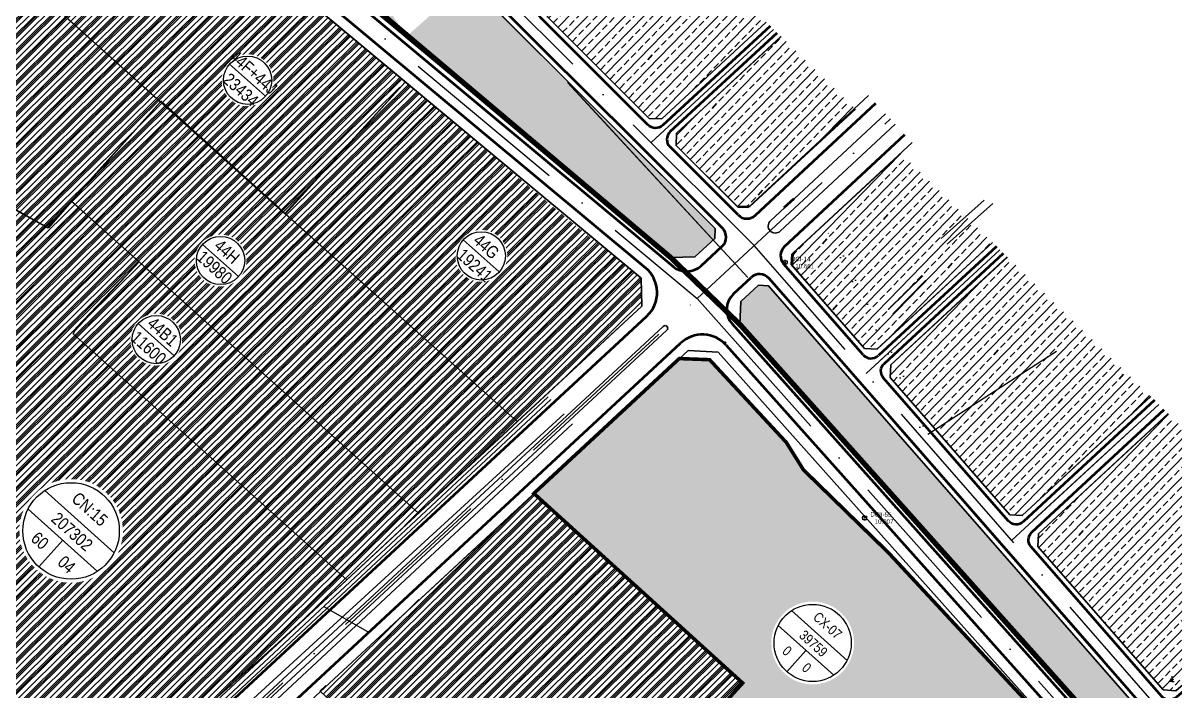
# Model space of a CAD drawing. Extents: x 577299 to 581055, y 2342699 to 2346415.
# Drawn here: x 578498 to 579146, y 2345274 to 2345650 of the extents above; entities that cross this region are included whole.
import ezdxf
from ezdxf.enums import TextEntityAlignment as Align

# ---------------------------------------------------------------- set-up
doc = ezdxf.new("R2010")
doc.units = 0
doc.header["$LTSCALE"] = 10
doc.header["$MEASUREMENT"] = 0
doc.set_wipeout_variables(frame=1)
for name, pattern in [('ACAD_ISO10W100', [18, 12, -3, 0, -3]), ('CENTER', [2, 1.25, -0.25, 0.25, -0.25]), ('DASHDOT', [1, 0.5, -0.25, 0, -0.25]), ('DUONG_MON', [3.5, 0, -1.5, 2]), ('DUONGDUT', [0.1875, 0.125, -0.0625])]:
    doc.linetypes.add(name, pattern=pattern)
for name, color, linetype, lineweight in [('1-hchungcu', 40, 'Continuous', 35), ('bo-chungcu-tt', 30, 'Continuous', 25), ('dqh', 7, 'Continuous', 60), ('HTTim-duong', 190, 'DASHDOT', 9), ('r-g-t-ke', 7, 'Continuous', 20), ('whe', 142, 'Continuous', 35), ('wlong-duong', 40, 'Continuous', 53)]:
    doc.layers.add(name, color=color, linetype=linetype, lineweight=lineweight)
for name, color, linetype in [('BoCo', 103, 'Continuous'), ('CAY-NN', 3, 'Continuous'), ('cayxanh', 74, 'Continuous'), ('DG-MON', 8, 'DUONG_MON'), ('dientich', 11, 'Continuous'), ('HTCN', 192, 'Continuous'), ('HTNghiaDia', 9, 'Continuous'), ('HTRanhTN', 147, 'Continuous'), ('KYHIEU', 2, 'Continuous'), ('Lopduong', 7, 'Continuous'), ('moc', 8, 'Continuous'), ('THUA', 60, 'Continuous'), ('THUAbo', 8, 'Continuous'), ('Tim dg', 6, 'CENTER'), ('TUONG', 8, 'TUONGXAY')]:
    doc.layers.add(name, color=color, linetype=linetype)
doc.styles.add('CHUHOA', font='VHARIALN.TTF')
doc.linetypes.add('BOCAP_XAY', pattern='A,0.75,[147,LTTLL.SHX,S=0.1,R=0,X=0,Y=0],0.75', length=1.5)
doc.linetypes.add('TUONGXAY', pattern='A,2,-0.8,[132,ltypeshp.shx,S=0.8,R=0,X=-0.8,Y=0],-0.8,8', length=11.6)
pattern_1 = [(44.58224145, (-17089.494, 4285.579), (-4.387077064, 4.451522755), []), (44.58224145, (-17090.042, 4286.1354), (-4.387077064, 4.451522755), []), (44.58224145, (-17090.5906, 4286.692), (-4.387077064, 4.451522755), []), (44.58224145, (-17092.236, 4288.361), (-4.387077064, 4.451522755), [])]
pattern_2 = [(225.7776545, (-1471791.123, 1069184.581), (5.374789927, -5.23083485), []), (225.7776545, (-1471788.435, 1069181.966), (5.374789927, -5.23083485), [3.75, -1.875])]
pattern_3 = [(318.21467, (579255.8356, 2345385.644), (1.442672, 1.6143723), [1.25, -1.25]), (18.21467, (579255.8356, 2345385.644), (-0.6767515, 2.0565766), [1.25, -1.25]), (78.21467, (579257.023, 2345386.0348), (-2.1194234, 0.4422043), [1.25, -1.25])]

# ---------------------------------------------------------------- blocks, each defined once
blk = doc.blocks.new('dc-2')
at = {"layer": 'KYHIEU'}
for p, q in [((-0.5, -0.5), (-0.5, 0.5)), ((-0.5, 0.5), (0.5, 0.5)), ((0, 0.5), (0, 0.75)), ((0.5, 0.5), (0.5, -0.5)), ((-0.5, 0), (-0.75, 0)), ((0.5, -0.5), (-0.5, -0.5)), ((0, -0.5), (0, -0.75)), ((0.5, 0), (0.75, 0))]:
    blk.add_line(p, q, dxfattribs=at)
blk.add_point((0, 0), dxfattribs=at)
blk = doc.blocks.new('KH1')
blk.add_wipeout([(-9.82, 12.4), (-7.93, 13.63), (-6.29, 14.44), (-4.99, 14.94), (-3.04, 15.48), (-1.68, 15.72), (0.63, 15.87), (0.63, 15.87), (2.71, 15.75), (4.26, 15.49), (5.93, 15.05), (8.15, 14.17), (9.75, 13.31), (11.43, 12.14), (13.03, 10.71), (14.25, 9.35), (15.37, 7.79), (16.16, 6.43), (17.22, 3.92), (17.76, 1.91), (18.06, -0.17), (18.11, -1.61), (17.9, -4.33), (17.43, -6.45), (16.65, -8.61), (15.72, -10.44), (13.85, -13.06), (12.15, -14.77), (10.19, -16.25), (7.41, -17.72), (5.48, -18.4), (3.56, -18.84), (0.63, -19.09), (-2.13, -18.87), (-3.95, -18.48), (-5.71, -17.9), (-7.11, -17.28), (-8.47, -16.54), (-10.17, -15.36), (-10.17, -15.36), (-12.95, -12.62), (-14.19, -10.88), (-15.36, -8.66), (-16.14, -6.54), (-16.76, -3.35), (-16.76, -1.61), (-16.64, 1.08), (-16.23, 3), (-15.03, 6.15), (-13.34, 8.89), (-12.06, 10.41)])
blk.add_line((16.91, -1.61), (-15.64, -1.61))
blk.add_circle((0.63, -1.61), 16.27)
blk = doc.blocks.new('vfgf')
blk.add_wipeout([(582058.18, 2343877.06), (582061.89, 2343876.51), (582064.83, 2343875.73), (582067.01, 2343874.92), (582070.04, 2343873.45), (582072.01, 2343872.24), (582075.07, 2343869.89), (582075.07, 2343869.89), (582077.53, 2343867.45), (582079.19, 2343865.41), (582080.79, 2343863.02), (582082.6, 2343859.49), (582083.64, 2343856.63), (582084.46, 2343853.32), (582084.89, 2343849.78), (582084.92, 2343846.73), (582084.6, 2343843.54), (582084.08, 2343840.98), (582082.65, 2343836.67), (582081.11, 2343833.56), (582079.19, 2343830.63), (582077.68, 2343828.77), (582074.42, 2343825.6), (582071.5, 2343823.47), (582068.13, 2343821.62), (582064.96, 2343820.36), (582059.73, 2343819.15), (582055.72, 2343818.89), (582051.64, 2343819.19), (582046.54, 2343820.4), (582043.38, 2343821.67), (582040.48, 2343823.24), (582036.56, 2343826.15), (582033.34, 2343829.47), (582031.5, 2343831.97), (582029.93, 2343834.64), (582028.86, 2343836.95), (582027.99, 2343839.37), (582027.16, 2343842.72), (582027.16, 2343842.72), (582026.7, 2343849.21), (582027.06, 2343852.74), (582028.04, 2343856.83), (582029.4, 2343860.32), (582032.14, 2343865), (582034.05, 2343867.18), (582037.16, 2343870.41), (582039.8, 2343872.36), (582044.76, 2343874.98), (582049.89, 2343876.55), (582053.18, 2343877.04)]).dxf.layer = 'KYHIEU'
at = {"layer": 'KYHIEU'}
for p, q in [((582080.12, 2343835.99), (582040.8, 2343870.61)), ((582070.82, 2343825.43), (582031.51, 2343860.05)), ((582051.16, 2343842.74), (582037.89, 2343827.67))]:
    blk.add_line(p, q, dxfattribs=at)
blk.add_circle((582055.81, 2343848.02), 27.12, dxfattribs=at)

msp = doc.modelspace()

# ---------------------------------------------------------------- hatches: boundary and pattern name
at = {"layer": '1-hchungcu', "extrusion": (-8.80861e-05, -0.0001149, 1)}
h = msp.add_hatch(dxfattribs=at)
h.set_pattern_fill('BRASS', color=256, scale=30, angle=225.77765, style=0)
h.set_pattern_definition(pattern_2)
h.paths.add_polyline_path([(578915.84, 2345650.04), (578849.89, 2345714.23), (578792.85, 2345660.03), (578792.76, 2345653.01), (578849.92, 2345596.01), (578857.15, 2345595.87)])
h = msp.add_hatch(dxfattribs=at)
h.set_pattern_fill('BRASS', color=256, scale=30, angle=225.77765, style=0)
h.set_pattern_definition(pattern_2)
h.paths.add_polyline_path([(578965.93, 2345601.3), (578924.12, 2345641.98), (578865.29, 2345587.72), (578865.14, 2345580.8), (578899.39, 2345546.65), (578906.6, 2345546.49)])
h = msp.add_hatch(dxfattribs=at)
h.set_pattern_fill('BRASS', color=256, scale=30, angle=225.77765, style=0)
h.set_pattern_definition(pattern_2)
h.paths.add_polyline_path([(579042.96, 2345526.33), (578991.55, 2345576.36), (578930.97, 2345520.43), (578930.5, 2345513.24), (578971.11, 2345466.8), (578978.04, 2345466.47)])
h = msp.add_hatch(dxfattribs=at)
h.set_pattern_fill('BRASS', color=256, scale=30, angle=225.77765, style=0)
h.set_pattern_definition(pattern_2)
h.paths.add_polyline_path([(579051.35, 2345518.16), (578985.78, 2345457.64), (578985.39, 2345450.48), (579052.79, 2345373.26), (579059.76, 2345372.89), (579131.93, 2345439.74)])
h = msp.add_hatch(dxfattribs=at)
h.set_pattern_fill('BRASS', color=256, scale=30, angle=225.77765, style=0)
h.set_pattern_definition(pattern_2)
h.paths.add_polyline_path([(579141.79, 2345430.14), (579068.9, 2345362.66), (579068.46, 2345355.59), (579138.96, 2345274.98), (579146.09, 2345274.47), (579228.8, 2345345.47)])
edge = h.paths.add_edge_path()
edge.add_line((579196.52, 2345376.88), (579182.86, 2345390.18))
edge.add_arc((579201.95, 2345396.13), 20, 197.30912, 254.24619)
at = {"layer": 'cayxanh'}
h = msp.add_hatch(dxfattribs=at)
h.set_pattern_fill('STARS', color=256, scale=10, angle=-0.41776, style=0)
h.set_pattern_definition(pattern_3)
edge = h.paths.add_edge_path()
edge.add_line((578748.1, 2345672.85), (578713.23, 2345641.74))
edge.add_line((578748.09, 2345672.84), (578607.6, 2345813.03))
edge.add_line((578713.23, 2345641.74), (578564.32, 2345765.7))
edge.add_arc((578547.78, 2345824.3), 60.89, 285.75926, 349.36667)
h = msp.add_hatch(dxfattribs=at)
h.set_pattern_fill('STARS', color=256, scale=10, angle=-0.41776, style=0)
h.set_pattern_definition(pattern_3)
h.paths.add_polyline_path([(578917.04, 2345502.02), (578911.48, 2345502.3), (578901.56, 2345493.09), (578900.97, 2345480.26), (578975.96, 2345396.36), (579038.1, 2345326.83), (579045.58, 2345355.09)])
h = msp.add_hatch(dxfattribs=at)
h.set_pattern_fill('STARS', color=256, scale=10, angle=-0.41776, style=0)
h.set_pattern_definition(pattern_3)
h.paths.add_polyline_path([(579145.07, 2345241.36), (579045.58, 2345355.09), (579038.1, 2345326.83), (579070.51, 2345290.57), (579116.61, 2345238.99), (579119.21, 2345236.08), (579143.83, 2345206.36)])
at = {"layer": 'HTCN'}
h = msp.add_hatch(dxfattribs=at)
h.set_pattern_fill('PLASTI', color=256, scale=25, angle=44.58224, style=0)
h.set_pattern_definition(pattern_1)
h.paths.add_polyline_path([(578461.98, 2345706.89), (578514.08, 2345764.72), (578531.71, 2345767.42), (578712.26, 2345616.22), (578645.06, 2345542.47)])
h = msp.add_hatch(dxfattribs=at)
h.set_pattern_fill('PLASTI', color=256, scale=25, angle=44.58224, style=0)
h.set_pattern_definition(pattern_1)
h.paths.add_polyline_path([(578395.81, 2345632.63), (578461.98, 2345706.89), (578574.88, 2345605.5), (578525.08, 2345549.7), (578511.77, 2345534.63), (578492.57, 2345545.37)])
h = msp.add_hatch(dxfattribs=at)
h.set_pattern_fill('PLASTI', color=256, scale=25, angle=44.58224, style=0)
h.set_pattern_definition(pattern_1)
h.paths.add_polyline_path([(578645.23, 2345542.65), (578712.68, 2345616.45), (578806.17, 2345537.75), (578845.19, 2345506.27), (578845.58, 2345490.29), (578775.85, 2345425.67)])
h = msp.add_hatch(dxfattribs=at)
h.set_pattern_fill('PLASTI', color=256, scale=25, angle=44.58224, style=0)
h.set_pattern_definition(pattern_1)
h.paths.add_polyline_path([(578525.08, 2345549.7), (578575.2, 2345605.37), (578775.85, 2345425.67), (578720.36, 2345374.28)])
h = msp.add_hatch(dxfattribs=at)
h.set_pattern_fill('PLASTI', color=256, scale=25, angle=44.58224, style=0)
h.set_pattern_definition(pattern_1)
h.paths.add_polyline_path([(578472.2, 2345149.94), (578489.12, 2345149.6), (578531.72, 2345196.66), (578557.8, 2345223.47), (578607.32, 2345270.76), (578639.36, 2345299.3), (578680.11, 2345336.76), (578526.21, 2345474.79), (578528.15, 2345478.45), (578563.34, 2345515.33), (578524.97, 2345549.57), (578511.77, 2345534.63), (578492.57, 2345545.37), (578286.5, 2345315.16)])
h = msp.add_hatch(dxfattribs=at)
h.set_pattern_fill('PLASTI', color=256, scale=25, angle=44.58224, style=0)
h.set_pattern_definition(pattern_1)
h.paths.add_polyline_path([(578563.21, 2345515.46), (578527.06, 2345476.75), (578526.09, 2345474.93), (578679.99, 2345336.89), (578720.22, 2345374.4)])
h = msp.add_hatch(dxfattribs=at)
h.set_pattern_fill('PLASTI', color=256, scale=25, angle=44.58224, style=0)
h.set_pattern_definition(pattern_1)
h.paths.add_polyline_path([(578789.42, 2345158.1), (578846.25, 2345221.09), (578847.71, 2345219.73), (578889.96, 2345264.97), (578902.67, 2345278.7), (578785.17, 2345385.39), (578664.79, 2345274.32)])
at = {"layer": 'HTNghiaDia'}
h = msp.add_hatch(dxfattribs=at)
h.set_pattern_fill('CROSS', color=256, scale=10, angle=-0.41776, style=0)
h.set_pattern_definition([(359.58224145, (-17089.4939, 4285.579), (2.5181615412, 2.481705553), [1.25, -3.75]), (89.58224145, (-17088.8734, 4284.9495), (-2.481705553, 2.5181615412), [1.25, -3.75])])
h.paths.add_polyline_path([(578785.15, 2345385.37), (578866.89, 2345461.1), (578883.92, 2345460.47), (578927.08, 2345413.99), (578936.69, 2345398.61), (578984.55, 2345351.97), (579096.97, 2345231.01), (579096.74, 2345213.62), (579031.12, 2345143.76), (578889.96, 2345264.97), (578902.54, 2345278.82)])

# ---------------------------------------------------------------- linework, layer by layer
at = {"layer": 'bo-chungcu-tt', "extrusion": (-8.80861e-05, -0.0001149, 1), "elevation": 1.01}
for points in [[(578915.84, 2345650.04), (578857.15, 2345595.87), (578849.92, 2345596.01), (578792.76, 2345653.01), (578792.85, 2345660.03), (578849.89, 2345714.23)], [(578965.93, 2345601.3), (578906.6, 2345546.49), (578899.39, 2345546.65), (578865.14, 2345580.8), (578865.29, 2345587.72), (578924.12, 2345641.98)], [(579042.96, 2345526.33), (578978.04, 2345466.47), (578971.11, 2345466.8), (578930.5, 2345513.24), (578930.97, 2345520.43), (578991.55, 2345576.36)], [(579131.93, 2345439.74), (579059.76, 2345372.89), (579052.79, 2345373.26), (578985.39, 2345450.48), (578985.78, 2345457.64), (579051.35, 2345518.16)], [(579228.8, 2345345.47), (579146.09, 2345274.47), (579138.96, 2345274.98), (579068.46, 2345355.59), (579068.9, 2345362.66), (579141.79, 2345430.14)]]:
    msp.add_lwpolyline(points, dxfattribs=at)
at = {"layer": 'BoCo'}
for p, q in [((578713.23, 2345641.74), (578564.32, 2345765.7)), ((578886.93, 2345528.64), (578887.03, 2345534.19)), ((578875.65, 2345518.16), (578886.93, 2345528.64)), ((578862.14, 2345517.79), (578875.65, 2345518.16))]:
    msp.add_line(p, q, dxfattribs=at)
at = {"layer": 'BoCo', "elevation": 0}
msp.add_lwpolyline([(579652.27, 2344619.07), (579675.08, 2344647.2), (579674.8, 2344653.17), (579562.43, 2344767.7, -0.011582), (579517.67, 2344815.49), (579352.84, 2345003.84), (579280.27, 2345086.8), (578917.04, 2345502.02), (578911.48, 2345502.3), (578901.56, 2345493.09), (578900.97, 2345480.26), (578975.96, 2345396.36), (579070.51, 2345290.57), (579116.61, 2345238.99), (579129.09, 2345224.15), (579235.3, 2345095.92), (579351.68, 2344955.79), (579415.84, 2344882.64), (579488.56, 2344799.73), (579607.78, 2344663.82), (579647.11, 2344618.97)], format="xyb", close=True, dxfattribs=at)
at = {"layer": 'CAY-NN', "ltscale": 0.5, "extrusion": (0.002986, 0.010064, 0.999945)}
for p, q in [((579143.87, 2345279.75), (579143.89, 2345282.63)), ((579143.87, 2345279.75), (579143.89, 2345282.63)), ((579143.87, 2345279.67), (579142.72, 2345279.68)), ((579143.87, 2345279.67), (579142.72, 2345279.67)), ((579143.87, 2345279.75), (579143.01, 2345281.26)), ((579143.87, 2345279.75), (579143.02, 2345281.26)), ((579143.87, 2345279.75), (579144.74, 2345281.25)), ((579143.87, 2345279.75), (579144.74, 2345281.24)), ((579143.87, 2345279.67), (579145.02, 2345279.66)), ((579143.87, 2345279.67), (579145.02, 2345279.66))]:
    msp.add_line(p, q, dxfattribs=at)
at = {"layer": 'DG-MON', "extrusion": (0.002986, 0.010064, 0.999945)}
for p, q in [((578991.14, 2345450.29), (578946.71, 2345539.42)), ((578991.14, 2345450.29), (578946.71, 2345539.42)), ((578992.93, 2345451.18), (578948.5, 2345540.31)), ((578992.93, 2345451.18), (578948.5, 2345540.31)), ((579002.15, 2345422.57), (578991.11, 2345450.37)), ((579002.14, 2345422.57), (578991.11, 2345450.37)), ((579004.01, 2345423.31), (578992.97, 2345451.11)), ((579004, 2345423.31), (578992.97, 2345451.11)), ((578693.2, 2345307.95), (578667.78, 2345322.54))]:
    msp.add_line(p, q, dxfattribs=at)
at = {"layer": 'dientich', "extrusion": (-1.38117e-05, 2.8119e-05, 1)}
for points, elevation in [([(578396.09, 2345632.37), (578462.27, 2345706.63), (578575.16, 2345605.24), (578525.37, 2345549.44), (578512.05, 2345534.37), (578492.85, 2345545.11)], 57.97), ([(578789.42, 2345158.1), (578846.25, 2345221.09), (578847.71, 2345219.73), (578889.96, 2345264.97), (578902.67, 2345278.7), (578785.25, 2345385.31), (578665.11, 2345274.03)], 0.36)]:
    msp.add_lwpolyline(points, close=True, dxfattribs=dict(at, elevation=elevation))
at = {"layer": 'HTNghiaDia', "extrusion": (-1.38117e-05, 2.8119e-05, 1), "const_width": 2, "elevation": 0.36}
msp.add_lwpolyline([(578785.15, 2345385.37), (578866.89, 2345461.1), (578883.92, 2345460.47), (578927.08, 2345413.99), (578936.69, 2345398.61), (578984.55, 2345351.97), (579096.97, 2345231.01), (579096.74, 2345213.62), (579031.12, 2345143.76), (578889.96, 2345264.97), (578902.54, 2345278.82)], close=True, dxfattribs=at)
at = {"layer": 'HTRanhTN', "linetype": 'BOCAP_XAY', "ltscale": 0.5}
for points in [[(578794.64, 2345438.14), (578545.13, 2345205.36), (578491.13, 2345146.55), (578473.47, 2345142.78), (578473.11, 2345142.35), (578194.7, 2345392.24), (578193.63, 2345414.15), (578392.77, 2345635.42)], [(578793.2, 2345439.66), (578544.83, 2345207.8), (578490.25, 2345148.31), (578472.8, 2345144.79), (578472.8, 2345144.79), (578196.25, 2345392.68), (578195.33, 2345413.07), (578393.82, 2345634.15)]]:
    msp.add_lwpolyline(points, dxfattribs=at)
at = {"layer": 'HTTim-duong', "ltscale": 25, "extrusion": (0.000944203, 0.01032, 0.999946)}
for p, q in [((579047.19, 2345522.23), (578971.9, 2345452.66)), ((579136.42, 2345435.39), (579053.79, 2345359.05))]:
    msp.add_line(p, q, dxfattribs=at)
at = {"layer": 'HTTim-duong', "ltscale": 25, "extrusion": (-8.80861e-05, -0.0001149, 1)}
msp.add_arc((578629.79, 2345239.51, -310.17), 350, 41.17903, 41.32492, dxfattribs=at)
at = {"layer": 'Lopduong'}
for points in [[(578190.13, 2345415.13), (578186.57, 2345409.94), (578185.46, 2345406.9), (578185.36, 2345403.32), (578185.97, 2345400.26), (578187.89, 2345396.65), (578191.36, 2345391.89), (578195.5, 2345388.23), (578470.76, 2345141.78), (578473.54, 2345139.85), (578475.47, 2345138.9), (578477.47, 2345138.38), (578480.56, 2345138.32), (578487.19, 2345140.26), (578490.7, 2345142.44), (578544.36, 2345201.16), (578561.31, 2345219.03), (578796.51, 2345436.79)], [(578564.73, 2345212.62), (578563.61, 2345209.92), (578563.83, 2345207.82), (578565.24, 2345205.75), (578567.58, 2345204.48), (578569.95, 2345204.55), (578571.94, 2345205.62), (578806.83, 2345424.47)], [(578802.19, 2345430.02), (578564.73, 2345212.62)], [(578812.07, 2345418.22), (578581.75, 2345205.36), (578572.58, 2345196.59), (578508.77, 2345126.63)]]:
    msp.add_lwpolyline(points, dxfattribs=at)
at = {"layer": 'THUA', "extrusion": (-0.014416, -0.007239, 0.99987)}
for p, q in [((579038.21, 2345550.15), (579014.11, 2345528.63)), ((579043.09, 2345548.22), (579017.44, 2345525.43)), ((579003.75, 2345507.55), (578984.46, 2345488.66)), ((579005.8, 2345505.06), (578987.09, 2345486.22))]:
    msp.add_line(p, q, dxfattribs=at)
at = {"layer": 'THUA', "extrusion": (-8.80861e-05, -0.0001149, 1)}
for p, q in [((579003.54, 2345507.63), (578984.24, 2345488.74)), ((579005.59, 2345505.14), (578986.87, 2345486.3))]:
    msp.add_line(p, q, dxfattribs=at)
at = {"layer": 'THUAbo', "extrusion": (0.002986, 0.010064, 0.999945)}
for p, q in [((578804.14, 2345616.26), (578905.4, 2345506.59)), ((578804.15, 2345616.26), (578905.4, 2345506.59)), ((579078.9, 2345465.16), (579006.58, 2345418.45)), ((578692.71, 2345307.08), (578667.28, 2345321.67))]:
    msp.add_line(p, q, dxfattribs=at)
at = {"layer": 'Tim dg', "linetype": 'ACAD_ISO10W100', "ltscale": 0.8}
for q in [(578985.58, 2345595.71), (579119.53, 2345223.06)]:
    msp.add_line((578876.91, 2345494.76), q, dxfattribs=at)
at = {"layer": 'Tim dg', "linetype": 'ACAD_ISO10W100', "ltscale": 0.8, "extrusion": (-8.80861e-05, -0.0001149, 1)}
msp.add_line((579529.33, 2344815.38), (578908.9, 2345524.61), dxfattribs=at)
at = {"layer": 'Tim dg', "linetype": 'ACAD_ISO10W100', "ltscale": 0.8, "extrusion": (0.000944203, 0.01032, 0.999946)}
for p, q in [((579047.19, 2345522.23), (578971.9, 2345452.66)), ((579136.42, 2345435.39), (579053.79, 2345359.05))]:
    msp.add_line(p, q, dxfattribs=at)
at = {"layer": 'Tim dg', "linetype": 'ACAD_ISO10W100', "ltscale": 0.8, "extrusion": (-8.80861e-05, -0.0001149, 1), "elevation": 1.01}
msp.add_lwpolyline([(578919.98, 2345646.02), (578851.1, 2345582.45)], dxfattribs=at)
at = {"layer": 'TUONG', "extrusion": (0.002986, 0.010064, 0.999945)}
msp.add_line((578575.37, 2345605.93), (578642.39, 2345545.33), dxfattribs=at)
at = {"layer": 'whe', "extrusion": (-8.80861e-05, -0.0001149, 1)}
for p, q in [((578865.26, 2345587.7, 321.51), (578924.08, 2345641.98, 321.52)), ((578887.03, 2345534.19), (578827.69, 2345593.41, 321.51)), ((578865.12, 2345580.78, 321.51), (578865.26, 2345587.7, 321.51)), ((578899.86, 2345546.11), (578865.12, 2345580.78)), ((578978.07, 2345466.43, 321.51), (579042.96, 2345526.29, 321.52)), ((578929.87, 2345513.93), (578971.1, 2345466.8)), ((578971.1, 2345466.8, 321.51), (578978.07, 2345466.43, 321.51))]:
    msp.add_line(p, q, dxfattribs=at)
at = {"layer": 'whe'}
for p, q in [((578905.62, 2345546), (578973.33, 2345608.9)), ((578918.16, 2345538.53), (578982.86, 2345598.64)), ((578923.61, 2345532.67), (578988.3, 2345592.78)), ((578930.17, 2345519.67), (578997.83, 2345582.53)), ((578899.86, 2345546.11), (578905.62, 2345546)), ((578886.93, 2345528.64), (578887.03, 2345534.19)), ((578875.65, 2345518.16), (578886.93, 2345528.64)), ((578862.14, 2345517.79), (578875.65, 2345518.16)), ((578929.87, 2345513.93), (578930.17, 2345519.67)), ((578845.83, 2345490.51), (578845.41, 2345506.34)), ((578901.56, 2345493.09), (578911.48, 2345502.3)), ((578917.04, 2345502.02), (578911.48, 2345502.3)), ((579160.5, 2345223.71, 321.49), (578917.04, 2345502.02)), ((578900.97, 2345480.26), (578901.56, 2345493.09)), ((578900.97, 2345480.26), (579119.21, 2345236.08, 0.99)), ((578871.87, 2345465.55), (578888.68, 2345464.77)), ((578888.68, 2345464.77), (579099.28, 2345229.11))]:
    msp.add_line(p, q, dxfattribs=at)
at = {"layer": 'whe', "extrusion": (-8.80861e-05, -0.0001149, 1), "elevation": 1.01}
for points in [[(578845.37, 2345506.43), (578532.44, 2345766.84)], [(578827.72, 2345593.43), (578668.54, 2345752.31)], [(578915.85, 2345650.03), (578857.14, 2345595.85), (578849.93, 2345595.99), (578792.76, 2345653.04), (578792.85, 2345660.02), (578849.88, 2345714.24)], [(578915.85, 2345650.03), (578857.14, 2345595.85), (578849.93, 2345595.99), (578792.76, 2345653.04), (578792.85, 2345660.02), (578849.88, 2345714.24)], [(578827.72, 2345593.43), (578723.67, 2345697.28)], [(578965.92, 2345601.3), (578906.59, 2345546.49), (578899.38, 2345546.63), (578865.15, 2345580.79), (578865.29, 2345587.72), (578924.1, 2345642)], [(578991.53, 2345576.38), (578930.88, 2345520.41), (578930.5, 2345513.26), (578971.13, 2345466.82), (578978.09, 2345466.44), (579042.99, 2345526.3)], [(579051.32, 2345518.19), (578985.78, 2345457.64), (578985.39, 2345450.48), (579052.79, 2345373.26), (579059.74, 2345372.9), (579131.91, 2345439.76)], [(579051.32, 2345518.19), (578985.78, 2345457.64), (578985.39, 2345450.48), (579052.79, 2345373.26), (579059.74, 2345372.9), (579131.91, 2345439.76)], [(579228.79, 2345345.48), (579146.03, 2345274.47), (579138.95, 2345274.98), (579068.48, 2345355.53), (579068.85, 2345362.69), (579141.74, 2345430.19)], [(579228.79, 2345345.48), (579146.03, 2345274.47), (579138.95, 2345274.98), (579068.48, 2345355.53), (579068.85, 2345362.69), (579141.74, 2345430.19)]]:
    msp.add_lwpolyline(points, dxfattribs=at)
at = {"layer": 'whe'}
msp.add_lwpolyline([(578917.04, 2345502.02), (579160.5, 2345223.71), (579517.64, 2344815.45), (579527.91, 2344803.71), (579674.8, 2344653.17), (579675.08, 2344647.2), (579652.27, 2344619.07), (579647.11, 2344618.97), (579346, 2344962.26), (579119.21, 2345236.08), (578900.97, 2345480.26), (578901.56, 2345493.09), (578911.48, 2345502.3)], close=True, dxfattribs=at)
for centre, radius, start, end in [((578920.88, 2345535.6), 4, 132.8918, 312.8918), ((578858.91, 2345478.09), 1.5, 312.80908, 132.80908)]:
    msp.add_arc(centre, radius, start, end, dxfattribs=at)
at = {"layer": 'wlong-duong', "extrusion": (-8.80861e-05, -0.0001149, 1)}
for p, q in [((578861.85, 2345588.63, 321.51), (578921.93, 2345644.08, 321.52)), ((578891.17, 2345534.3), (578828.73, 2345596.62, 321.51)), ((578899.97, 2345541.76), (578861.68, 2345579.98)), ((578931.22, 2345550.8), (578925.76, 2345545.72)), ((579045.18, 2345524.12, 321.52), (578978.8, 2345462.81, 321.51)), ((578970.21, 2345463.26), (578925.56, 2345514.31)), ((578930.8, 2345490.85), (578917.36, 2345506.14)), ((579135.59, 2345256.74, 321.5), (578930.8, 2345490.85, 321.5))]:
    msp.add_line(p, q, dxfattribs=at)
at = {"layer": 'wlong-duong'}
for p, q in [((578909.68, 2345541.58), (578977.41, 2345604.5)), ((578926.06, 2345524.04), (578993.75, 2345586.92)), ((578879.22, 2345513.29), (578890.99, 2345524.21)), ((578897.4, 2345497.42), (578907.34, 2345506.65)), ((578896.63, 2345480.62), (579116.94, 2345234.11, 0.99)), ((578893.28, 2345468.62), (579102.29, 2345234.75))]:
    msp.add_line(p, q, dxfattribs=at)
at = {"layer": 'wlong-duong', "extrusion": (-8.80861e-05, -0.0001149, 1), "elevation": 1.01}
for points in [[(578918, 2345647.94), (578857.62, 2345592.2, -0.402255), (578849.31, 2345592.37), (578789.28, 2345652.28, -0.42192), (578789.39, 2345660.87), (578847.73, 2345716.33)], [(578918, 2345647.94), (578857.62, 2345592.2, -0.402255), (578849.31, 2345592.37), (578789.28, 2345652.28, -0.42192), (578789.39, 2345660.87), (578847.73, 2345716.33)], [(579134.04, 2345437.69), (579060.45, 2345369.52, -0.42258), (579051.86, 2345369.97), (578981.78, 2345450.08, -0.406291), (578982.22, 2345458.44), (579049.17, 2345520.29)], [(579134.04, 2345437.69), (579060.45, 2345369.52, -0.42258), (579051.86, 2345369.97), (578981.78, 2345450.08, -0.406291), (578982.22, 2345458.44), (579049.17, 2345520.29)], [(579230.7, 2345343.23), (579146.35, 2345270.89, -0.411481), (579137.92, 2345271.5), (579064.7, 2345355.29, -0.405741), (579065.14, 2345363.64), (579139.42, 2345432.45)]]:
    msp.add_lwpolyline(points, format="xyb", dxfattribs=at)
for points in [[(578828.76, 2345596.63), (578726.78, 2345698.42)], [(578828.76, 2345596.63), (578726.78, 2345698.42)], [(579105.21, 2345291.52), (578930.82, 2345490.87)]]:
    msp.add_lwpolyline(points, dxfattribs=at)
at = {"layer": 'wlong-duong', "extrusion": (-8.80861e-05, -0.0001149, 1)}
for centre, start, end in [((578865.94, 2345584.24, 1.01), 132.70508, 225.05418), ((578974.75, 2345467.23, 1.01), 221.17903, 312.72703)]:
    msp.add_arc(centre, 6, start, end, dxfattribs=at)
at = {"layer": 'wlong-duong'}
for centre, radius, start, end in [((578904.92, 2345546.71), 7, 225.05418, 312.8918), ((578886.22, 2345529.34), 7, 312.8918, 45.05418), ((578930.83, 2345518.91), 7, 132.8918, 221.17903), ((578836.46, 2345498.18), 18, 312.80908, 50.22591), ((578871.05, 2345522.08), 12, 230.22591, 312.8918), ((578912.1, 2345501.52), 7, 41.30187, 132.8918), ((578905.57, 2345488.62), 12, 132.8918, 221.86242), ((578879.87, 2345456.61), 18, 41.86242, 132.80908)]:
    msp.add_arc(centre, radius, start, end, dxfattribs=at)

# ---------------------------------------------------------------- block references
at = {"layer": 'moc', "extrusion": (0.002986, 0.010064, 0.999945), "xscale": 1.999999999935148, "yscale": 2.000000000151099, "rotation": 359.6023588357085}
for p, zscale in [((578923.86, 2345378.88, 25334.76), 2.000000000002771), ((578923.86, 2345378.88, 25334.76), 2.000000000008303), ((578968.48, 2345235.37, 25334.76), 2.000000000002771), ((578968.47, 2345235.37, 25334.76), 2.000000000008303)]:
    msp.add_blockref('dc-2', p, dxfattribs=dict(at, zscale=zscale))

# ---------------------------------------------------------------- texts
at = {"layer": 'moc', "extrusion": (0.002986, 0.010064, 0.999945), "text_generation_flag": 6}
for s, p in [('DCI-14', (578927.09, 2345379.65, 25334.76)), ('10.661', (578929.52, 2345375.66, 25334.76)), ('DCII-55', (578971.71, 2345236.14, 25334.76)), ('10.007', (578974.14, 2345232.15, 25334.76))]:
    msp.add_text(s, height=2.5, rotation=179.60236, dxfattribs=at).set_placement(p)

# ---------------------------------------------------------------- next in the draw order: block references
at = {"layer": 'KYHIEU', "xscale": 0.833333333333181, "yscale": 0.833333333333181, "zscale": 0.833333333333181, "rotation": 318.2146987994943}
for p in [(578624.7, 2345618.81), (578609.51, 2345517.53), (578756.1, 2345520.14), (578573.35, 2345473.1)]:
    msp.add_blockref('KH1', p, dxfattribs=at)

# ---------------------------------------------------------------- next in the draw order: hatches: boundary and pattern name
at = {"layer": 'cayxanh'}
h = msp.add_hatch(dxfattribs=at)
h.set_pattern_fill('STARS', color=256, scale=10, angle=-0.41776, style=0)
h.set_pattern_definition(pattern_3)
edge = h.paths.add_edge_path()
edge.add_line((578862.14, 2345517.79), (578875.65, 2345518.16))
edge.add_line((578713.23, 2345641.74), (578862.14, 2345517.79))
edge.add_line((578875.65, 2345518.16), (578886.93, 2345528.64))
edge.add_line((578886.93, 2345528.64), (578887.03, 2345534.19))
edge.add_line((578887.03, 2345534.19), (578748.09, 2345672.84))
edge.add_line((578748.1, 2345672.85), (578713.23, 2345641.74))

# ---------------------------------------------------------------- next in the draw order: linework, layer by layer
at = {"layer": 'BoCo', "extrusion": (-8.80861e-05, -0.0001149, 1)}
msp.add_line((578887.03, 2345534.19), (578748.09, 2345672.84, 321.39), dxfattribs=at)
at = {"layer": 'BoCo'}
msp.add_line((578713.23, 2345641.74), (578862.14, 2345517.79), dxfattribs=at)
at = {"layer": 'dientich', "extrusion": (-1.38117e-05, 2.8119e-05, 1)}
for points, elevation in [([(578462.27, 2345706.63), (578515.62, 2345765.32), (578532.71, 2345766.56), (578713.02, 2345616.51), (578645.35, 2345542.21)], 57.97), ([(578645.23, 2345542.65), (578713.04, 2345616.53), (578802.78, 2345541.83), (578845.41, 2345506.34), (578845.83, 2345490.51), (578775.85, 2345425.67)], 0.36), ([(578525.08, 2345549.7), (578575.2, 2345605.37), (578775.85, 2345425.67), (578720.36, 2345374.28)], 0.36), ([(578472.17, 2345149.29), (578489.23, 2345150.16), (578531.6, 2345196.79), (578557.68, 2345223.6), (578607.2, 2345270.89), (578639.24, 2345299.43), (578679.99, 2345336.88), (578526.09, 2345474.92), (578528.03, 2345478.58), (578563.21, 2345515.46), (578524.85, 2345549.7), (578511.65, 2345534.76), (578492.45, 2345545.5), (578286.14, 2345315.01)], 57.96), ([(578563.21, 2345515.46), (578527.06, 2345476.75), (578526.09, 2345474.92), (578679.99, 2345336.88), (578720.36, 2345374.28)], 57.96)]:
    msp.add_lwpolyline(points, close=True, dxfattribs=dict(at, elevation=elevation))
at = {"layer": 'Tim dg', "linetype": 'ACAD_ISO10W100', "ltscale": 0.8}
msp.add_line((578573.59, 2345213.79), (578876.91, 2345494.76), dxfattribs=at)
at = {"layer": 'whe'}
for p, q in [((578503.93, 2345815.96), (578862.14, 2345517.79)), ((578532.46, 2345766.84), (578845.41, 2345506.34)), ((578560.82, 2345226.49), (578845.83, 2345490.51)), ((578572.52, 2345214.85), (578857.89, 2345479.19)), ((578574.65, 2345212.73), (578859.93, 2345476.99)), ((578586.36, 2345201.08), (578871.87, 2345465.55))]:
    msp.add_line(p, q, dxfattribs=at)
at = {"layer": 'wlong-duong'}
for p, q in [((578534.8, 2345772.7), (578847.97, 2345512.01)), ((578565.07, 2345222.26), (578848.69, 2345484.97)), ((578582.1, 2345205.32), (578867.64, 2345469.82))]:
    msp.add_line(p, q, dxfattribs=at)

# ---------------------------------------------------------------- next in the draw order: texts
at = {"layer": 'dientich', "extrusion": (-1.38117e-05, 2.8119e-05, 1), "style": 'CHUHOA'}
for s, p in [('23434', (578609.81, 2345616.89, 63.92)), ('19241', (578741.28, 2345518.32, 63.92)), ('19980', (578595.02, 2345517.16, 63.92)), ('11600', (578557.96, 2345471.96, 63.92))]:
    msp.add_text(s, height=7, rotation=318.21461, dxfattribs=at).set_placement(p)
at = {"layer": 'dqh', "color": 7, "lineweight": 25, "extrusion": (-8.81556e-05, -0.000114846, 1), "char_height": 7, "width": 1263.0543, "attachment_point": 5, "text_direction": (0.745647, -0.666341, -1.1e-05), "style": 'CHUHOA'}
for s, insert in [('44F+44J', (578627.5, 2345621.88, 15.08)), ('44G', (578758.42, 2345524.04, -612.63)), ('44H', (578612.65, 2345521.21, 330.46)), ('44B1', (578576.52, 2345476.22, -306.25))]:
    msp.add_mtext(s, dxfattribs=dict(at, insert=insert))

# ---------------------------------------------------------------- next in the draw order: block references
at = {"layer": 'KYHIEU', "xscale": 0.833333333333181, "yscale": 0.833333333333181, "zscale": 0.833333333333181, "rotation": 318.2146987994943}
msp.add_blockref('KH1', (578479.49, 2345622.19, 321.48), dxfattribs=at)

# ---------------------------------------------------------------- next in the draw order: linework, layer by layer
at = {"layer": 'r-g-t-ke', "linetype": 'DUONGDUT', "ltscale": 30, "const_width": 3}
msp.add_lwpolyline([(580001.02, 2344300.69), (579669.83, 2344596.09), (579647.11, 2344618.97), (579119.21, 2345236.08), (579042.89, 2345321.47), (578991.47, 2345379.01), (578900.97, 2345480.26), (578900.97, 2345480.26), (578900.97, 2345480.26), (578900.97, 2345480.26), (578900.97, 2345480.26), (578900.97, 2345480.26), (578862.14, 2345517.79), (578441.74, 2345871.97), (578277.5, 2346019.61), (578162.37, 2346114.41), (578072.58, 2346188.33), (578049.93, 2346206.99), (578031, 2346222.58), (578002.73, 2346246.39), (577662.13, 2345497), (577641.86, 2345453.16)], dxfattribs=at)
at = {"layer": 'Tim dg', "linetype": 'ACAD_ISO10W100', "ltscale": 0.8, "extrusion": (-8.80861e-05, -0.0001149, 1)}
msp.add_line((578909, 2345524.63), (578233.37, 2346198.98), dxfattribs=at)
at = {"layer": 'Tim dg', "linetype": 'ACAD_ISO10W100', "ltscale": 0.8}
msp.add_line((578498.52, 2345809.73), (578876.91, 2345494.76), dxfattribs=at)
at = {"layer": 'whe'}
msp.add_lwpolyline([(578887.03, 2345534.19), (578886.93, 2345528.64), (578875.65, 2345518.16), (578862.14, 2345517.79), (578503.93, 2345815.96), (578281.2, 2346016.56), (578031, 2346222.58), (578026.7, 2346241.13), (578040.62, 2346271.76), (578045.91, 2346273.73), (578223.84, 2346191.72), (578238.34, 2346181.65), (578250.66, 2346169.35), (578668.51, 2345752.29), (578887.03, 2345534.19), (578886.93, 2345528.64)], close=True, dxfattribs=at)
at = {"layer": 'wlong-duong'}
msp.add_line((578501.96, 2345813.7), (578863.38, 2345512.85), dxfattribs=at)

# ---------------------------------------------------------------- next in the draw order: block references
at = {"layer": 'whe', "rotation": 359.5822414465865}
msp.add_blockref('vfgf', (-20604.82, 5822.43), dxfattribs=at)

# ---------------------------------------------------------------- next in the draw order: wipeouts: each hides what was drawn before it
msp.add_wipeout([(578943.92, 2345324.56), (578946.89, 2345324.1), (578949.23, 2345323.45), (578950.97, 2345322.79), (578953.39, 2345321.6), (578954.96, 2345320.62), (578957.39, 2345318.72), (578957.39, 2345318.72), (578959.34, 2345316.75), (578960.66, 2345315.11), (578961.93, 2345313.19), (578963.35, 2345310.35), (578964.18, 2345308.07), (578964.81, 2345305.41), (578965.14, 2345302.57), (578965.14, 2345300.14), (578964.87, 2345297.59), (578964.44, 2345295.54), (578963.26, 2345292.11), (578962.01, 2345289.62), (578960.46, 2345287.29), (578959.24, 2345285.81), (578956.62, 2345283.3), (578954.27, 2345281.61), (578951.56, 2345280.15), (578949.01, 2345279.16), (578944.83, 2345278.22), (578941.62, 2345278.03), (578938.36, 2345278.3), (578934.28, 2345279.3), (578931.76, 2345280.33), (578929.45, 2345281.61), (578926.33, 2345283.96), (578923.78, 2345286.63), (578922.32, 2345288.64), (578921.08, 2345290.78), (578920.24, 2345292.64), (578919.55, 2345294.58), (578918.91, 2345297.27), (578918.91, 2345297.27), (578918.58, 2345302.46), (578918.89, 2345305.29), (578919.69, 2345308.54), (578920.8, 2345311.33), (578923.02, 2345315.06), (578924.57, 2345316.79), (578927.07, 2345319.36), (578929.19, 2345320.9), (578933.18, 2345322.97), (578937.29, 2345324.19), (578939.93, 2345324.57)]).dxf.layer = 'KYHIEU'

# ---------------------------------------------------------------- next in the draw order: linework, layer by layer
at = {"layer": 'KYHIEU'}
for p, q in [((578961.23, 2345291.57), (578929.99, 2345319.5)), ((578953.73, 2345283.18), (578922.49, 2345311.1)), ((578938.11, 2345297.14), (578927.4, 2345285.16))]:
    msp.add_line(p, q, dxfattribs=at)
msp.add_circle((578941.86, 2345301.34), 21.7, dxfattribs=at)

# ---------------------------------------------------------------- next in the draw order: texts
at = {"layer": 'dientich', "style": 'CHUHOA'}
for s, height, p in [('207302', 7, (578525.58, 2345363.88, 25331.64)), ('39759', 5.6, (578942.34, 2345301.03, 20265.32))]:
    msp.add_text(s, height=height, rotation=318.21461, dxfattribs=at).set_placement(p, align=Align.MIDDLE_CENTER)
for s, height, p in [('60', 7, (578501.85, 2345359.16, 25331.64)), ('04', 7, (578516.83, 2345345.77, 25331.64)), ('0', 5.6, (578924.33, 2345296, 20265.32)), ('0', 5.6, (578935.34, 2345286.54, 20265.32))]:
    msp.add_text(s, height=height, rotation=318.21461, dxfattribs=at).set_placement(p)
at = {"layer": 'dqh', "color": 7, "lineweight": 25, "extrusion": (-8.81556e-05, -0.000114846, 1), "attachment_point": 5, "text_direction": (0.745647, -0.666341, -1.1e-05), "style": 'CHUHOA'}
for s, insert, char_height, width in [('cn:15', (578535.48, 2345376.5, 25346.69), 7, 1263.0543), ('cx-07', (578950.26, 2345311.12, 20277.35), 5.6, 1010.4434)]:
    msp.add_mtext(s, dxfattribs=dict(at, insert=insert, char_height=char_height, width=width))

doc.saveas('drawing.dxf')
